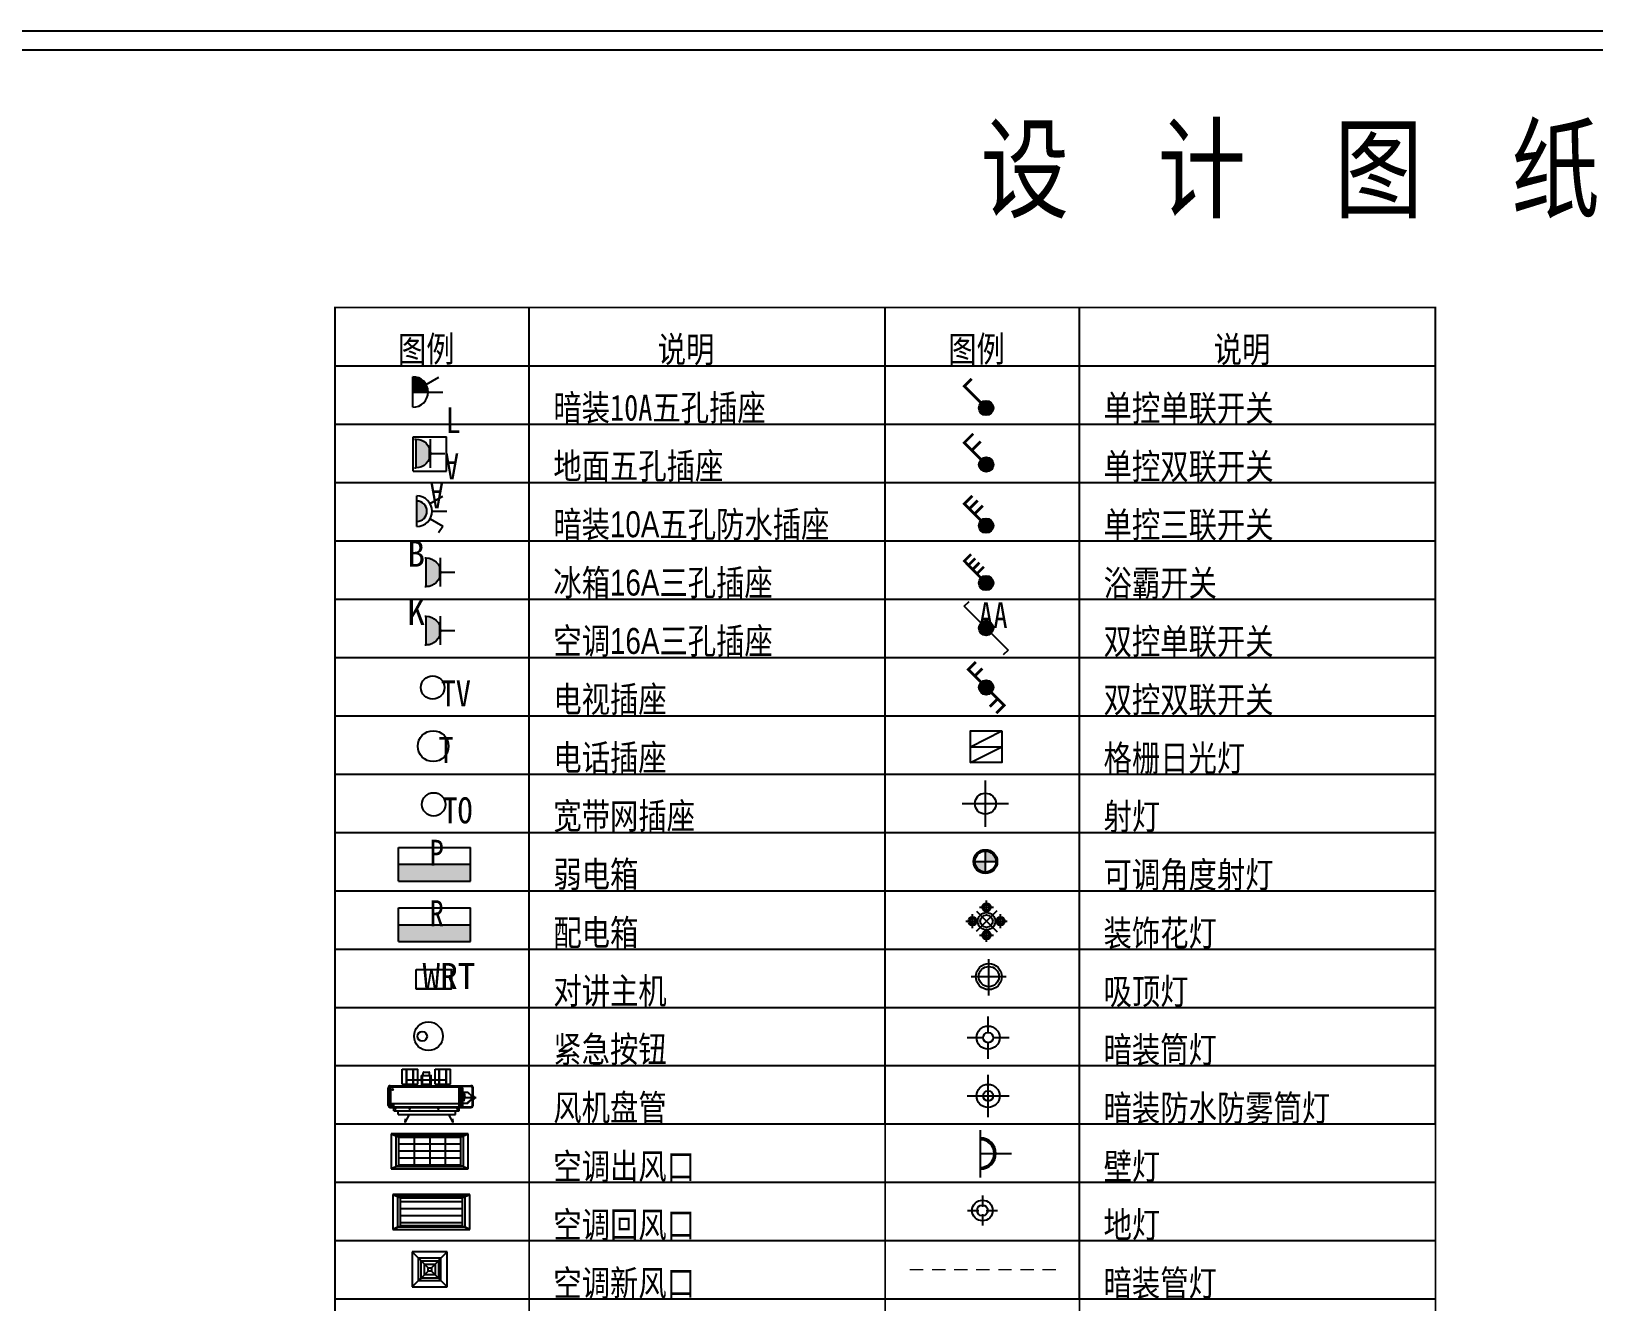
# Model space of a CAD drawing. Header units: millimetres. Extents: x -58733 to 427521, y -235734 to 553534.
# Drawn here: x 55639 to 67193, y -208134 to -198736 of the extents above; entities that cross this region are included whole.
import ezdxf

# ---------------------------------------------------------------- set-up
doc = ezdxf.new("R2010")
doc.units = ezdxf.units.MM
for name, color, linetype in [('4平-文字', 7, 'Continuous'), ('图框', 251, 'Continuous'), ('目录文字', 8, 'Continuous')]:
    doc.layers.add(name, color=color, linetype=linetype)
doc.styles.add('-仿宋_GB2312', font='simsun.ttc', dxfattribs={"width": 0.8})
doc.styles.get("Standard").update_dxf_attribs({"font": 'simsun.ttc'})

# ---------------------------------------------------------------- blocks, each defined once
blk = doc.blocks.new('M_N0FVU')
for p, q in [((-0.5, 0.5), (-0.44, 0.44)), ((0.5, 0.5), (-0.5, 0.5)), ((-0.5, 0.5), (-0.5, -0.5)), ((-0.44, 0.44), (-0.5, 0.5)), ((-0.44, 0.44), (-0.4, 0.4)), ((0.44, 0.44), (-0.44, 0.44)), ((-0.44, 0.44), (-0.44, -0.44)), ((-0.4, 0.4), (-0.44, 0.44)), ((0.4, 0.4), (0.44, 0.44)), ((0.44, 0.44), (0.4, 0.4)), ((0.5, 0.5), (0.44, 0.44)), ((0.44, 0.44), (0.5, 0.5)), ((0.44, -0.44), (0.44, 0.44)), ((0.5, -0.5), (0.5, 0.5)), ((-0.4, 0.4), (0.4, 0.4)), ((-0.4, -0.4), (-0.4, 0.4)), ((-0.4, 0.4), (0.4, 0.4)), ((-0.4, -0.4), (-0.4, 0.4)), ((-0.2, 0.4), (-0.2, -0.4)), ((0, 0.4), (0, -0.4)), ((0.2, 0.4), (0.2, -0.4)), ((0.4, 0.4), (0.4, -0.4)), ((0.4, 0.4), (0.4, -0.4)), ((0.4, 0.2), (-0.4, 0.2)), ((0.4, 0), (-0.4, 0)), ((0.4, -0.2), (-0.4, -0.2)), ((-0.44, -0.44), (-0.4, -0.4)), ((-0.44, -0.44), (-0.4, -0.4)), ((-0.4, -0.4), (0.4, -0.4)), ((0.4, -0.4), (-0.4, -0.4)), ((0.4, -0.4), (0.44, -0.44)), ((0.4, -0.4), (0.44, -0.44)), ((-0.5, -0.5), (-0.44, -0.44)), ((-0.44, -0.44), (-0.5, -0.5)), ((-0.5, -0.5), (0.5, -0.5)), ((0.44, -0.44), (-0.44, -0.44)), ((0.5, -0.5), (0.44, -0.44)), ((0.44, -0.44), (0.5, -0.5))]:
    blk.add_line(p, q)
at = {"width": 0.8, "flags": 9}
for tag in ['YSIZE', 'XSIZE']:
    blk.add_attdef(tag, (0, 0), '', height=0.5, dxfattribs=at)
blk = doc.blocks.new('M_N1UYC')
for p, q in [((-0.5, 0.5), (-0.44, 0.44)), ((-0.44, 0.44), (-0.5, 0.5)), ((-0.5, 0.5), (-0.5, -0.5)), ((0.5, 0.5), (-0.5, 0.5)), ((-0.44, 0.44), (-0.4, 0.4)), ((-0.4, 0.4), (-0.44, 0.44)), ((-0.44, 0.44), (-0.44, -0.44)), ((0.44, 0.44), (-0.44, 0.44)), ((0.4, 0.4), (0.44, 0.44)), ((0.44, 0.44), (0.4, 0.4)), ((0.5, 0.5), (0.44, 0.44)), ((0.44, 0.44), (0.5, 0.5)), ((0.44, -0.44), (0.44, 0.44)), ((0.5, -0.5), (0.5, 0.5)), ((-0.4, -0.4), (-0.4, 0.4)), ((-0.4, -0.4), (-0.4, 0.4)), ((-0.4, 0.4), (0.4, 0.4)), ((-0.4, 0.4), (0.4, 0.4)), ((-0.394, 0.298), (0.391, 0.298)), ((0.4, 0.4), (0.4, -0.4)), ((0.4, 0.4), (0.4, -0.4)), ((-0.394, 0.101), (0.391, 0.101)), ((-0.394, -0.1), (0.391, -0.1)), ((-0.44, -0.44), (-0.4, -0.4)), ((-0.44, -0.44), (-0.4, -0.4)), ((-0.4, -0.4), (0.4, -0.4)), ((0.4, -0.4), (-0.4, -0.4)), ((-0.394, -0.3), (0.391, -0.3)), ((0.4, -0.4), (0.44, -0.44)), ((0.4, -0.4), (0.44, -0.44)), ((-0.5, -0.5), (-0.44, -0.44)), ((-0.44, -0.44), (-0.5, -0.5)), ((-0.5, -0.5), (0.5, -0.5)), ((0.44, -0.44), (-0.44, -0.44)), ((0.5, -0.5), (0.44, -0.44)), ((0.44, -0.44), (0.5, -0.5))]:
    blk.add_line(p, q)
at = {"width": 0.8, "flags": 9}
for tag in ['YSIZE', 'XSIZE']:
    blk.add_attdef(tag, (0, 0), '', height=0.5, dxfattribs=at)
blk = doc.blocks.new('M_N2HXJ')
for p, q in [((-0.32, 0.32), (-0.5, 0.5)), ((-0.5, 0.5), (-0.5, -0.5)), ((0.5, 0.5), (-0.5, 0.5)), ((0.32, 0.32), (0.5, 0.5)), ((0.5, 0.5), (0.32, 0.32)), ((0.5, -0.5), (0.5, 0.5)), ((-0.32, -0.32), (-0.32, 0.32)), ((-0.32, 0.32), (-0.3, 0.3)), ((0.32, 0.32), (-0.32, 0.32)), ((-0.32, 0.32), (-0.32, 0.32)), ((-0.3, 0.3), (-0.25, 0.25)), ((-0.25, 0.25), (0.25, 0.25)), ((-0.25, -0.25), (-0.25, 0.25)), ((-0.25, 0.25), (-0.25, 0.25)), ((-0.25, 0.25), (-0.15, 0.15)), ((-0.15, 0.15), (0.15, 0.15)), ((-0.15, -0.15), (-0.15, 0.15)), ((-0.15, 0.15), (-0.15, 0.15)), ((-0.15, 0.15), (-0.05, 0.05)), ((-0.05, 0.05), (0.05, 0.05)), ((-0.05, -0.05), (-0.05, 0.05)), ((0.05, 0.05), (0.15, 0.15)), ((0.15, 0.15), (0.05, 0.05)), ((0.05, 0.05), (0.05, -0.05)), ((0.15, 0.15), (0.25, 0.25)), ((0.25, 0.25), (0.15, 0.15)), ((0.15, 0.15), (0.15, -0.15)), ((0.25, 0.25), (0.3, 0.3)), ((0.3, 0.3), (0.25, 0.25)), ((0.25, 0.25), (0.25, -0.25)), ((0.3, 0.3), (0.32, 0.32)), ((0.32, 0.32), (0.3, 0.3)), ((0.32, -0.32), (0.32, 0.32)), ((-0.32, -0.32), (-0.5, -0.5)), ((-0.5, -0.5), (-0.32, -0.32)), ((-0.3, -0.3), (-0.32, -0.32)), ((-0.32, -0.32), (0.32, -0.32)), ((-0.3, -0.3), (-0.25, -0.25)), ((-0.25, -0.25), (-0.3, -0.3)), ((-0.3, -0.3), (-0.3, -0.3)), ((-0.15, -0.15), (-0.25, -0.25)), ((-0.25, -0.25), (-0.15, -0.15)), ((0.25, -0.25), (-0.25, -0.25)), ((-0.05, -0.05), (-0.15, -0.15)), ((-0.15, -0.15), (-0.05, -0.05)), ((0.15, -0.15), (-0.15, -0.15)), ((0.05, -0.05), (-0.05, -0.05)), ((0.05, -0.05), (0.15, -0.15)), ((0.15, -0.15), (0.05, -0.05)), ((0.15, -0.15), (0.25, -0.25)), ((0.25, -0.25), (0.15, -0.15)), ((0.25, -0.25), (0.3, -0.3)), ((0.3, -0.3), (0.25, -0.25)), ((0.32, -0.32), (0.3, -0.3)), ((0.3, -0.3), (0.32, -0.32)), ((0.32, -0.32), (0.5, -0.5)), ((0.5, -0.5), (0.32, -0.32)), ((-0.5, -0.5), (0.5, -0.5))]:
    blk.add_line(p, q)
at = {"width": 0.8, "flags": 9}
for tag in ['YSIZE', 'XSIZE']:
    blk.add_attdef(tag, (0, 0), '', height=0.5, dxfattribs=at)
blk = doc.blocks.new('sflskdfkskksss')
at = {"color": 0}
blk.add_line((-404365, 125041), (-404484, 125161), dxfattribs=at)
at = {"color": 0, "const_width": 19}
for points in [[(-404435, 125210), (-404484, 125161), (-404365, 125041)], [(-404405, 125180), (-404454, 125131)], [(-404375, 125150), (-404424, 125100)], [(-404344, 125120), (-404394, 125070)]]:
    blk.add_lwpolyline(points, dxfattribs=at)
blk.add_circle((-404328, 125004), 52.1)
for points in [[(-404380, 125004), (-404380, 125004), (-404373, 124978), (-404373, 125030)], [(-404373, 124978), (-404373, 125030), (-404354, 124959), (-404354, 125050)], [(-404354, 124959), (-404354, 125050), (-404328, 124952), (-404328, 125057)], [(-404302, 124959), (-404302, 125050), (-404328, 124952), (-404328, 125057)], [(-404283, 124978), (-404283, 125030), (-404302, 124959), (-404302, 125050)], [(-404276, 125004), (-404276, 125004), (-404283, 124978), (-404283, 125030)]]:
    blk.add_solid(points)
at = {"width": 0.8, "flags": 9}
blk.add_attdef('A', (-404276, 125004), '', height=0.005, rotation=90, dxfattribs=at)
blk = doc.blocks.new('M_X6')
at = {"color": 0, "const_width": 0.08}
for points in [[(0.88, 0.579), (0.625, 0.833), (0.147, 0.356)], [(0.659, 0.366), (0.404, 0.621)]]:
    blk.add_lwpolyline(points, dxfattribs=at)
blk.add_circle((0, 0.208), 0.208)
for points in [[(-0.18, 0.313), (0.18, 0.313), (-0.208, 0.208), (0.208, 0.208)], [(-0.18, 0.104), (0.18, 0.104), (-0.208, 0.208), (0.208, 0.208)], [(-0.104, 0.389), (0.104, 0.389), (-0.18, 0.313), (0.18, 0.313)], [(-0.104, 0.028), (0.104, 0.028), (-0.18, 0.104), (0.18, 0.104)], [(0, 0.417), (0, 0.417), (-0.104, 0.389), (0.104, 0.389)], [(0, 0), (0, 0), (-0.104, 0.028), (0.104, 0.028)]]:
    blk.add_solid(points)
at = {"width": 0.8, "flags": 9}
blk.add_attdef('A', (0, 0), '', height=0.00002, dxfattribs=at)
blk = doc.blocks.new('M_X2')
at = {"color": 0, "const_width": 0.08}
blk.add_lwpolyline([(0.835, 0.623), (0.625, 0.833), (0.142, 0.351)], dxfattribs=at)
blk.add_circle((0, 0.208), 0.208)
for points in [[(-0.18, 0.313), (0.18, 0.313), (-0.208, 0.208), (0.208, 0.208)], [(-0.18, 0.104), (0.18, 0.104), (-0.208, 0.208), (0.208, 0.208)], [(-0.104, 0.389), (0.104, 0.389), (-0.18, 0.313), (0.18, 0.313)], [(-0.104, 0.028), (0.104, 0.028), (-0.18, 0.104), (0.18, 0.104)], [(0, 0.417), (0, 0.417), (-0.104, 0.389), (0.104, 0.389)], [(0, 0), (0, 0), (-0.104, 0.028), (0.104, 0.028)]]:
    blk.add_solid(points)
at = {"width": 0.8, "flags": 9}
blk.add_attdef('A', (0, 0), '', height=0.00002, dxfattribs=at)
blk = doc.blocks.new('M_X10')
at = {"color": 0, "const_width": 0.08}
for points in [[(0.852, 0.605), (0.625, 0.833), (0.147, 0.356)], [(0.571, 0.305), (0.324, 0.552)], [(0.72, 0.448), (0.481, 0.687)]]:
    blk.add_lwpolyline(points, dxfattribs=at)
blk.add_circle((0, 0.208), 0.208)
for points in [[(-0.18, 0.313), (0.18, 0.313), (-0.208, 0.208), (0.208, 0.208)], [(-0.18, 0.104), (0.18, 0.104), (-0.208, 0.208), (0.208, 0.208)], [(-0.104, 0.389), (0.104, 0.389), (-0.18, 0.313), (0.18, 0.313)], [(-0.104, 0.028), (0.104, 0.028), (-0.18, 0.104), (0.18, 0.104)], [(0, 0.417), (0, 0.417), (-0.104, 0.389), (0.104, 0.389)], [(0, 0), (0, 0), (-0.104, 0.028), (0.104, 0.028)]]:
    blk.add_solid(points)
at = {"width": 0.8, "flags": 9}
blk.add_attdef('A', (0, 0), '', height=0.00002, dxfattribs=at)
blk = doc.blocks.new('sdkfjsdfjsjdfjsdfsdf')
at = {"color": 0}
blk.add_line((374584, -406978), (374619, -406942), dxfattribs=at)
blk.add_line((374840, -407234), (374804, -407269))
at = {"color": 0, "const_width": 20}
for points in [[(374638, -406924), (374584, -406978), (374675, -407069)], [(374631, -407025), (374684, -406971)], [(374747, -407141), (374840, -407234), (374785, -407289)], [(374794, -407187), (374738, -407243)]]:
    blk.add_lwpolyline(points, dxfattribs=at)
blk.add_circle((374712, -407106), 52.1)
blk.add_circle((374712, -407106), 52.1)
for points in [[(374660, -407106), (374660, -407106), (374667, -407080), (374667, -407132)], [(374660, -407106), (374660, -407106), (374667, -407132), (374667, -407080)], [(374667, -407080), (374667, -407132), (374686, -407061), (374686, -407151)], [(374667, -407132), (374667, -407080), (374686, -407151), (374686, -407061)], [(374686, -407061), (374686, -407151), (374712, -407054), (374712, -407158)], [(374686, -407151), (374686, -407061), (374712, -407158), (374712, -407054)], [(374738, -407061), (374738, -407151), (374712, -407054), (374712, -407158)], [(374738, -407151), (374738, -407061), (374712, -407158), (374712, -407054)], [(374757, -407080), (374757, -407132), (374738, -407061), (374738, -407151)], [(374757, -407132), (374757, -407080), (374738, -407151), (374738, -407061)], [(374764, -407106), (374764, -407106), (374757, -407080), (374757, -407132)], [(374764, -407106), (374764, -407106), (374757, -407132), (374757, -407080)]]:
    blk.add_solid(points)
at = {"width": 0.8, "flags": 9}
for p, rotation in [((374660, -407106), 270), ((374764, -407106), 90)]:
    blk.add_attdef('A', p, '', height=0.005, rotation=rotation, dxfattribs=at)
blk = doc.blocks.new('框架')
at = {"layer": '图框', "color": 0}
blk.add_line((90414, -134726), (66046, -134726), dxfattribs=at)
at = {"layer": '图框', "color": 8}
blk.add_line((90274, -134866), (66185, -134866), dxfattribs=at)
blk.add_line((90274, -134866), (66185, -134866), dxfattribs=at)

msp = doc.modelspace()

# ---------------------------------------------------------------- hatches: boundary and pattern name
at = {"layer": '目录文字'}
for points in [[(58461.4, -201291.3), (58461.4, -201404.1), (58574.2, -201404.1, 0.4142136)], [(58490.2, -202210.9), (58490.2, -202361.3, 1)], [(58886, -205021.6), (58886, -204897.4), (58353.9, -204897.4), (58353.9, -205021.6)], [(58886, -205469.1), (58886, -205344.9), (58353.9, -205344.9), (58353.9, -205469.1)]]:
    msp.add_hatch(color=256, dxfattribs=at).paths.add_polyline_path(points)
h = msp.add_hatch(color=256, dxfattribs=at)
h.paths.add_polyline_path([(62694.4, -204800.1), (62694.4, -204877.8), (62772.1, -204877.8, 0.4142136)])
h.paths.add_polyline_path([(62694.4, -204877.8), (62616.7, -204877.8, 0.4142136), (62694.4, -204955.4)])

# ---------------------------------------------------------------- linework, layer by layer
for p, q in [((59321.2, -206818.6), (59321.2, -200778.2)), ((61953.7, -206818.6), (61953.7, -200778.2)), ((63389.9, -208112.9), (63389.9, -200778.2)), ((66022.5, -206818.6), (66022.5, -200778.2)), ((57885, -201209.7), (66022.5, -201209.7)), ((58461.4, -201516.9), (58461.4, -201291.3)), ((58559.1, -201347.7), (58653.4, -201293.3)), ((58461.4, -201404.1), (58683.1, -201404.1)), ((57885, -201641.1), (66022.5, -201641.1)), ((58462.1, -201735.7), (58710, -201735.7)), ((58462.1, -201988.9), (58462.1, -201735.7)), ((58473.7, -201752.5), (58484.3, -201752.5)), ((58484.3, -201964.8), (58484.3, -201752.5)), ((58590.5, -201964.8), (58590.5, -201752.5)), ((58710, -201988.9), (58710, -201735.7)), ((58590.5, -201858.6), (58696.6, -201858.6)), ((57885, -202072.6), (66022.5, -202072.6)), ((58462.1, -201988.9), (58710, -201988.9)), ((58473.7, -201964.8), (58484.3, -201964.8)), ((58490.2, -202398.9), (58490.2, -202173.3)), ((58587.9, -202229.7), (58682.1, -202175.3)), ((58601, -202286.1), (58711.8, -202286.1)), ((58587.9, -202342.5), (58682.1, -202396.9)), ((58651.2, -202444.1), (58682.1, -202396.9)), ((57885, -202504), (66022.5, -202504)), ((58548.4, -202631.5), (58559, -202631.5)), ((58559, -202843.8), (58559, -202631.5)), ((58665.2, -202843.8), (58665.2, -202631.5)), ((58665.2, -202737.6), (58771.3, -202737.6)), ((58548.4, -202843.8), (58559, -202843.8)), ((57885, -202935.5), (66022.5, -202935.5)), ((62538.1, -202989.1), (62574.7, -202952.5)), ((62661.8, -203112.7), (62538.1, -202989.1)), ((58548.4, -203062.9), (58559, -203062.9)), ((58559, -203275.2), (58559, -203062.9)), ((58665.2, -203275.2), (58665.2, -203062.9)), ((58665.2, -203169.1), (58771.3, -203169.1)), ((62738.1, -203189), (62861.7, -203312.6)), ((58548.4, -203275.2), (58559, -203275.2)), ((62861.7, -203312.6), (62825.1, -203349.3)), ((57885, -203366.9), (66022.5, -203366.9)), ((57885, -203798.4), (66022.5, -203798.4)), ((62584, -204027.7), (62817, -203911.2)), ((62584, -204027.7), (62817, -204027.7)), ((62584, -204144.2), (62817, -204027.7)), ((57885, -204229.8), (66022.5, -204229.8)), ((62694.4, -204620.8), (62694.4, -204277)), ((62522.5, -204448.9), (62866.3, -204448.9)), ((57885, -204661.3), (66022.5, -204661.3)), ((58353.9, -204773.2), (58886, -204773.2)), ((58353.9, -205021.6), (58353.9, -204773.2)), ((58886, -205021.6), (58886, -204773.2)), ((62694.4, -204955.4), (62694.4, -204800.1)), ((58353.9, -204897.4), (58886, -204897.4)), ((62616.7, -204877.8), (62772.1, -204877.8)), ((58353.9, -205021.6), (58886, -205021.6)), ((57885, -205092.8), (66022.5, -205092.8)), ((62702.8, -205254.2), (62702.8, -205166.3)), ((58353.9, -205220.7), (58886, -205220.7)), ((58353.9, -205469.1), (58353.9, -205220.7)), ((58886, -205469.1), (58886, -205220.7)), ((62599.8, -205369.6), (62599.8, -205266.6)), ((62628.1, -205393.3), (62781.8, -205239.6)), ((62628.1, -205243.9), (62781.4, -205397.2)), ((62650.8, -205215.6), (62753.8, -205215.6)), ((62805.8, -205369.6), (62805.8, -205266.6)), ((58353.9, -205344.9), (58886, -205344.9)), ((62549.9, -205318.6), (62638.4, -205318.6)), ((62650.8, -205421.6), (62753.8, -205421.6)), ((62702.8, -205470.9), (62702.8, -205383)), ((62767.2, -205318.6), (62855.7, -205318.6)), ((57885, -205524.2), (66022.5, -205524.2)), ((58353.9, -205469.1), (58886, -205469.1)), ((62719.7, -205867.6), (62719.7, -205599.7)), ((58485.6, -205674.9), (58746.3, -205674.9)), ((58485.6, -205818), (58485.6, -205674.9)), ((58746.3, -205818), (58746.3, -205674.9)), ((62590.2, -205728.3), (62849.3, -205728.3)), ((58485.6, -205818), (58746.3, -205818)), ((57885, -205955.7), (66022.5, -205955.7)), ((62714.7, -206142.3), (62714.7, -206023.7)), ((62558.5, -206179.9), (62677.1, -206179.9)), ((62714.7, -206336.1), (62714.7, -206217.5)), ((62752.3, -206179.9), (62870.9, -206179.9)), ((57885, -206387.1), (66022.5, -206387.1)), ((58382.7, -206413.7), (58496.7, -206413.7)), ((58382.7, -206523.6), (58382.7, -206413.7)), ((58413.8, -206523.6), (58413.8, -206413.7)), ((58415.4, -206523.6), (58415.4, -206413.7)), ((58464, -206523.6), (58464, -206413.7)), ((58465.6, -206523.6), (58465.6, -206413.7)), ((58496.7, -206523.6), (58496.7, -206413.7)), ((58525.6, -206502.5), (58525.6, -206462.1)), ((58527.1, -206460.6), (58527.3, -206460.6)), ((58528.8, -206502.5), (58528.8, -206462.1)), ((58530.5, -206459.8), (58591.8, -206459.8)), ((58532.9, -206523.6), (58532.9, -206459.8)), ((58538, -206459.8), (58538, -206438.3)), ((58541.6, -206434.7), (58580.7, -206434.7)), ((58584.3, -206459.8), (58584.3, -206438.3)), ((58589.4, -206523.6), (58589.4, -206459.8)), ((58593.6, -206502.5), (58593.6, -206462.1)), ((58595, -206460.6), (58595.3, -206460.6)), ((58596.7, -206502.5), (58596.7, -206462.1)), ((58625.6, -206523.6), (58625.6, -206413.7)), ((58625.6, -206413.7), (58739.7, -206413.7)), ((58656.7, -206523.6), (58656.7, -206413.7)), ((58658.4, -206523.6), (58658.4, -206413.7)), ((58706.9, -206523.6), (58706.9, -206413.7)), ((58708.6, -206523.6), (58708.6, -206413.7)), ((58739.7, -206523.6), (58739.7, -206413.7)), ((62714.7, -206767.5), (62714.7, -206455.1)), ((58279, -206681.2), (58279, -206550.8)), ((58283.4, -206681.2), (58283.4, -206550.8)), ((58294.2, -206535.6), (58890.6, -206535.6)), ((58294.2, -206540), (58890.6, -206540)), ((58298.4, -206692.1), (58298.4, -206544.6)), ((58298.4, -206544.6), (58820.4, -206544.6)), ((58310.4, -206563.9), (58313.6, -206563.9)), ((58312, -206565.7), (58312, -206562.2)), ((58382.7, -206523.6), (58496.7, -206523.6)), ((58421.5, -206491.7), (58700.9, -206491.7)), ((58517.7, -206489.7), (58525.6, -206489.7)), ((58517.7, -206493.6), (58525.6, -206493.6)), ((58526.5, -206535.6), (58526.5, -206491.7)), ((58527.1, -206504), (58527.3, -206504)), ((58527.3, -206535.6), (58527.3, -206491.7)), ((58530.5, -206517.9), (58530.5, -206465.5)), ((58530.5, -206523.6), (58591.8, -206523.6)), ((58591.8, -206517.9), (58591.8, -206465.5)), ((58595, -206535.6), (58595, -206491.7)), ((58595, -206504), (58595.3, -206504)), ((58595.8, -206535.6), (58595.8, -206491.7)), ((58596.7, -206489.7), (58604.6, -206489.7)), ((58596.7, -206493.6), (58604.6, -206493.6)), ((58604.6, -206493.6), (58604.6, -206489.7)), ((58625.6, -206523.6), (58739.7, -206523.6)), ((58803.2, -206720.2), (58803.2, -206544.6)), ((58808.7, -206563.9), (58811.9, -206563.9)), ((58810.3, -206565.7), (58810.3, -206562.2)), ((58820.4, -206583.8), (58820.4, -206544.6)), ((58820.4, -206551.6), (58830.8, -206551.6)), ((58830.8, -206583.8), (58830.8, -206551.6)), ((58901.5, -206681.2), (58901.5, -206550.8)), ((58905.9, -206681.2), (58905.9, -206550.8)), ((58294.2, -206692.1), (58890.6, -206692.1)), ((58298.4, -206667.3), (58803.2, -206667.3)), ((58310.4, -206680.3), (58313.6, -206680.3)), ((58312, -206682.1), (58312, -206678.6)), ((58319.1, -206720.2), (58319.1, -206667.3)), ((58803.2, -206584.9), (58811.8, -206587.8)), ((58803.2, -206595.1), (58846.1, -206595.1)), ((58803.2, -206599.9), (58820.6, -206599.9)), ((58803.2, -206605.8), (58818.8, -206605.8)), ((58803.2, -206620.7), (58824.8, -206620.7)), ((58803.2, -206623.5), (58928.7, -206623.5)), ((58803.2, -206626.6), (58825.1, -206626.6)), ((58803.2, -206639.5), (58820.8, -206639.5)), ((58803.2, -206645.4), (58822.9, -206645.4)), ((58803.2, -206653.7), (58830.8, -206653.7)), ((58803.2, -206667.3), (58811.8, -206670.2)), ((58808.3, -206605.8), (58808.3, -206599.9)), ((58808.3, -206602.8), (58819.6, -206602.8)), ((58808.3, -206626.6), (58808.3, -206620.7)), ((58808.3, -206645.4), (58808.3, -206639.5)), ((58808.3, -206642.5), (58821.4, -206642.5)), ((58808.7, -206680.3), (58811.9, -206680.3)), ((58810.3, -206682.1), (58810.3, -206678.6)), ((58811.8, -206587.8), (58820.4, -206583.8)), ((58811.8, -206670.2), (58820.4, -206666.2)), ((58820.4, -206583.8), (58830.8, -206583.8)), ((58820.4, -206695.4), (58820.4, -206663.2)), ((58820.4, -206663.2), (58830.8, -206663.2)), ((58820.4, -206695.4), (58830.8, -206695.4)), ((58824.8, -206620.7), (58831.8, -206613.5)), ((58824.8, -206620.7), (58825.1, -206626.6)), ((58825.1, -206626.6), (58831.8, -206633.5)), ((58829.6, -206609), (58838, -206609)), ((58830.8, -206582.2), (58865.1, -206584.3)), ((58830.8, -206582.2), (58866.6, -206582.2)), ((58830.8, -206695.4), (58830.8, -206653.7)), ((58830.8, -206664.8), (58865.1, -206662.6)), ((58830.8, -206664.8), (58866.6, -206664.8)), ((58833.7, -206616.4), (58842.3, -206616.4)), ((58833.7, -206630.6), (58842.3, -206630.6)), ((58834.6, -206648.5), (58841.5, -206648.5)), ((58835.4, -206646.2), (58835.4, -206630.6)), ((58838, -206616.4), (58838, -206609)), ((58838, -206645), (58838, -206630.6)), ((58840.6, -206646.2), (58840.6, -206630.6)), ((58844.5, -206629.3), (58845.4, -206628.6)), ((58844.5, -206629.3), (58845.4, -206630)), ((58844.5, -206629.3), (58847.1, -206629.3)), ((58845.5, -206626.6), (58845.5, -206616.4)), ((58845.5, -206616.4), (58846.6, -206616.4)), ((58845.5, -206626.6), (58846.6, -206626.6)), ((58846.1, -206614.5), (58846.1, -206595.1)), ((58846.1, -206616.4), (58846.1, -206615)), ((58846.1, -206629.3), (58846.1, -206626.6)), ((58846.3, -206628.6), (58847.1, -206629.3)), ((58846.3, -206630), (58847.1, -206629.3)), ((58846.6, -206626.6), (58846.6, -206616.4)), ((58865.1, -206584.3), (58893.5, -206609.7)), ((58865.1, -206662.6), (58893.5, -206637.3)), ((58866.6, -206582.2), (58893.5, -206609.7)), ((58866.6, -206664.8), (58893.5, -206637.3)), ((58893.5, -206637.3), (58893.5, -206609.7)), ((58893.5, -206609.7), (58901.5, -206609.7)), ((58893.5, -206610.2), (58901.5, -206610.2)), ((58893.5, -206636.8), (58901.5, -206636.8)), ((58893.5, -206637.3), (58901.5, -206637.3)), ((58905.9, -206616), (58916.4, -206616)), ((58905.9, -206631.9), (58916.4, -206631.9)), ((58916.4, -206631.9), (58916.4, -206616)), ((62558.5, -206611.3), (62870.9, -206611.3)), ((58294.2, -206696.5), (58890.6, -206696.5)), ((58319.1, -206720.2), (58803.2, -206720.2)), ((58351.9, -206749.3), (58351.9, -206720.2)), ((58351.9, -206749.3), (58776.8, -206749.3)), ((58405, -206806.9), (58437.1, -206749.3)), ((58405, -206806.9), (58406.5, -206779.6)), ((58724.3, -206749.3), (58756.5, -206806.9)), ((58755, -206779.6), (58756.5, -206806.9)), ((58776.8, -206749.3), (58776.8, -206720.2)), ((57885, -206818.6), (66022.5, -206818.6)), ((62657.4, -207214.9), (62657.4, -206863.5)), ((62657.4, -207037.1), (62887.8, -207037.1)), ((57885, -207250), (66022.5, -207250)), ((62672.7, -207346.9), (62672.7, -207431.4)), ((62561.3, -207458.3), (62645.9, -207458.3)), ((62672.7, -207485.1), (62672.7, -207569.6)), ((62699.5, -207458.3), (62784.1, -207458.3)), ((57885, -207681.5), (66022.5, -207681.5)), ((57885, -208112.9), (66022.5, -208112.9))]:
    msp.add_line(p, q, dxfattribs=at)
at = {"layer": '目录文字', "const_width": 12.9}
msp.add_lwpolyline([(57885, -200778.2), (66022.5, -200778.2), (66022.5, -213721.8), (57885, -213721.8)], close=True, dxfattribs=at)
at = {"layer": '目录文字'}
for points, const_width in [([(59321.2, -200778.2), (59321.2, -211133.1)], 12.9), ([(61953.7, -200778.2), (61953.7, -213721.8)], 12.9), ([(63389.9, -200778.2), (63389.9, -206818.6)], 12.9), ([(63389.9, -200778.2), (63389.9, -213721.8)], 12.9), ([(59321.2, -203798.4), (59321.2, -213721.8)], 12.9), ([(62135.5, -207896.5), (62236.2, -207896.5)], 8.63), ([(62298.9, -207896.5), (62399.6, -207896.5)], 8.63), ([(62462.3, -207896.5), (62563, -207896.5)], 8.63), ([(62625.6, -207896.5), (62726.3, -207896.5)], 8.63), ([(62789, -207896.5), (62889.7, -207896.5)], 8.63), ([(62952.4, -207896.5), (63053.1, -207896.5)], 8.63), ([(63115.8, -207896.5), (63216.5, -207896.5)], 8.63)]:
    msp.add_lwpolyline(points, dxfattribs=dict(at, const_width=const_width))
for points in [[(62817, -203911.2), (62817, -204144.2), (62584, -204144.2), (62584, -203911.2)], [(58485.6, -205674.9), (58746.3, -205674.9), (58746.3, -205818), (58485.6, -205818)]]:
    msp.add_lwpolyline(points, close=True, dxfattribs=at)
for centre, radius in [((58607.3, -203589.7), 86.5), ((58611, -204024), 114.2), ((58614.7, -204454.5), 86.5), ((62694.4, -204448.9), 77.7), ((62694.4, -204877.8), 88), ((62694.4, -204877.8), 77.7), ((62702.8, -205215.6), 31.4), ((62599.8, -205318.6), 31.4), ((62599.8, -205318.6), 20.6), ((62702.8, -205318.6), 64.4), ((62702.8, -205318.6), 46.4), ((62702.8, -205215.6), 20.6), ((62805.8, -205318.6), 31.4), ((62805.8, -205318.6), 20.6), ((62702.8, -205421.6), 31.4), ((62702.8, -205421.6), 20.6), ((58576.1, -206169.4), 106.3), ((62714.7, -206179.9), 85.5), ((58530.6, -206170.2), 35.1), ((62714.7, -206179.9), 37.6), ((62714.7, -206611.3), 85.5), ((62714.7, -206611.3), 37.6), ((62672.7, -207458.3), 76.5), ((62672.7, -207458.3), 40.2)]:
    msp.add_circle(centre, radius, dxfattribs=at)
for centre, radius in [((58461.4, -201404.1), 112.8), ((58490.2, -202286.1), 112.8), ((58490.2, -202286.1), 75.2), ((62657.4, -207037.1), 115.3), ((62657.4, -207037.1), 102.4)]:
    msp.add_arc(centre, radius, 270, 90, dxfattribs=at)
at = {"layer": '目录文字', "extrusion": (0, 0, -1)}
for centre, major_axis, ratio, start_param, end_param in [((58484.3, -201858.6), (-75.1, 75.1), 1, 0.7853982, 3.9269908), ((58559, -202737.6), (-75.1, 75.1), 1, 0.7853982, 3.9269908), ((58559, -203169.1), (-75.1, 75.1), 1, 0.7853982, 3.9269908), ((58810.3, -206563.9), (0, 5.19), 0.526756, 3.1415927, 9.424778), ((58846.1, -206614.8), (0.529, 0), 0.6254023, 3.3424824, 6.0822955)]:
    msp.add_ellipse(centre, major_axis=major_axis, ratio=ratio, start_param=start_param, end_param=end_param, dxfattribs=at)
at = {"layer": '目录文字'}
for centre, major_axis, ratio, start_param, end_param in [((62699.9, -203150.9), (-0.2, 53.9), 1, 4.7079441, 10.9911294), ((62699.9, -203150.9), (-0.2, 53.9), 1, 4.7079441, 10.9911294), ((62719.9, -205728.6), (-0.3, 96.2), 1, 4.709425, 10.9926103), ((62719.9, -205728.6), (-0.1, 74.9), 1, 4.7112893, 10.9944746), ((58527.1, -206462.1), (-1.03, 1.03), 1, -0.7853982, 0.7853982), ((58527.3, -206462.1), (-0.483, 0.483), 1, -0.7853982, 5.4977871), ((58527.3, -206462.1), (1.03, 1.03), 1, 5.4977871, 7.0685835), ((58527, -206462.6), (-3.22, 3.22), 1, 3.246632, 4.6103842), ((58541.6, -206438.3), (2.57, 2.57), 1, 0.7853982, 2.3561945), ((58580.7, -206438.3), (2.57, 2.57), 1, 5.4977871, 7.0685835), ((58595.4, -206462.6), (3.22, 3.22), 1, 1.6728011, 3.0365533), ((58595, -206462.1), (-1.03, 1.03), 1, -0.7853982, 0.7853982), ((58595, -206462.1), (-0.483, 0.483), 1, -0.7853982, 5.4977871), ((58595.3, -206462.1), (-1.03, 1.03), 1, 3.9269908, 5.4977871), ((58294.2, -206550.8), (-10.8, 10.8), 1, -0.7853982, 0.7853982), ((58294.2, -206550.8), (7.7, 7.7), 1, 0.7853982, 2.3561945), ((58312, -206563.9), (0, 5.19), 0.526756, 3.1415927, 9.424778), ((58527.1, -206502.5), (1.03, 1.03), 1, 2.3561945, 3.9269908), ((58527.3, -206502.5), (-1.03, 1.03), 1, 2.3561945, 3.9269908), ((58527, -206520.7), (3.22, 3.22), 1, 4.8143937, 6.178146), ((58595.4, -206520.7), (-3.22, 3.22), 1, 0.1050393, 1.4687916), ((58595, -206502.5), (-1.03, 1.03), 1, 0.7853982, 2.3561945), ((58595.3, -206502.5), (1.03, 1.03), 1, 3.9269908, 5.4977871), ((58825.6, -206556.7), (-0.483, 0.483), 1, -0.7853982, 5.4977871), ((58825.6, -206565.9), (-0.483, 0.483), 1, -0.7853982, 5.4977871), ((58825.6, -206576.2), (-0.483, 0.483), 1, -0.7853982, 5.4977871), ((58890.6, -206550.8), (-10.8, 10.8), 1, 3.9269908, 5.4977871), ((58890.6, -206550.8), (-7.7, 7.7), 1, 3.9269908, 5.4977871), ((58294.2, -206681.2), (10.8, 10.8), 1, 2.3561945, 3.9269908), ((58294.2, -206681.2), (-7.7, 7.7), 1, 0.7853982, 2.3561945), ((58810.3, -206581.7), (0.916, 0.916), 1, 0.7853982, 7.0685835), ((58805.7, -206623.5), (-15.5, 15.5), 1, 4.1652897, 4.8642202), ((58805.4, -206623.3), (-17.6, 17.6), 1, 4.2230432, 4.8931721), ((58805.7, -206623.5), (-19.7, 19.7), 1, 4.2936158, 4.9373087), ((58805.7, -206623.5), (15.5, 15.5), 1, 4.679308, 5.2594883), ((58805.4, -206623.3), (-17.6, 17.6), 1, 3.0509305, 3.6211442), ((58805.7, -206623.5), (-19.7, 19.7), 1, 3.0206794, 3.5603658), ((58825.6, -206670.8), (-0.483, 0.483), 1, -0.7853982, 5.4977871), ((58825.6, -206681), (-0.483, 0.483), 1, -0.7853982, 5.4977871), ((58825.6, -206690.3), (-0.483, 0.483), 1, -0.7853982, 5.4977871), ((58838, -206616.4), (3.06, 3.06), 1, 2.3561945, 5.4977871), ((58838, -206630.6), (3.06, 3.06), 1, 5.4977871, 8.6393798), ((58838, -206648.5), (-2.45, 2.45), 1, 3.9269908, 7.0685835), ((58838.2, -206623.5), (1.98, 1.98), 1, 0.7853982, 7.0685835), ((58846.1, -206614.7), (-0.529, 0), 0.6254023, 0.2008898, 2.9407029), ((58890.6, -206681.2), (7.7, 7.7), 1, 3.9269908, 5.4977871), ((58890.6, -206681.2), (10.8, 10.8), 1, 3.9269908, 5.4977871), ((58883.9, -206624), (16.5, 16.5), 1, 5.1505188, 5.8450555), ((58332.3, -206707.9), (-0.483, 0.483), 1, -0.7853982, 5.4977871), ((58437.1, -206707.9), (-0.483, 0.483), 1, -0.7853982, 5.4977871), ((58649, -206707.9), (-0.483, 0.483), 1, -0.7853982, 5.4977871), ((58790.1, -206707.9), (0.483, 0.483), 1, 0.7853982, 7.0685835)]:
    msp.add_ellipse(centre, major_axis=major_axis, ratio=ratio, start_param=start_param, end_param=end_param, dxfattribs=at)
at = {"layer": '目录文字', "extrusion": (0, 0, -1)}
msp.add_ellipse((58312, -206680.3), major_axis=(0, 5.19), ratio=0.526756, dxfattribs=at)
at = {"layer": '目录文字'}
msp.add_ellipse((58810.3, -206680.3), major_axis=(0, 5.19), ratio=0.526756, dxfattribs=at)
for points in [[(58537.4, -201950.5), (58537.4, -201766.7), (58484.3, -201964.8), (58484.3, -201752.5)], [(58576.3, -201911.7), (58576.3, -201805.5), (58537.4, -201950.5), (58537.4, -201766.7)], [(58590.5, -201858.6), (58590.5, -201858.6), (58576.3, -201911.7), (58576.3, -201805.5)], [(58612.1, -202829.5), (58612.1, -202645.7), (58559, -202843.8), (58559, -202631.5)], [(58651, -202790.7), (58651, -202684.5), (58612.1, -202829.5), (58612.1, -202645.7)], [(58665.2, -202737.6), (58665.2, -202737.6), (58651, -202790.7), (58651, -202684.5)], [(58612.1, -203261), (58612.1, -203077.1), (58559, -203275.2), (58559, -203062.9)], [(58651, -203222.1), (58651, -203116), (58612.1, -203261), (58612.1, -203077.1)], [(62653.2, -203123.9), (62653.2, -203177.8), (62673, -203104.1), (62673, -203197.6)], [(62653.2, -203177.8), (62653.2, -203123.9), (62673, -203197.6), (62673, -203104.1)], [(62673, -203104.1), (62673, -203197.6), (62699.9, -203096.9), (62699.9, -203204.8)], [(62673, -203197.6), (62673, -203104.1), (62699.9, -203204.8), (62699.9, -203096.9)], [(62726.9, -203104.1), (62726.9, -203197.6), (62699.9, -203096.9), (62699.9, -203204.8)], [(62726.9, -203197.6), (62726.9, -203104.1), (62699.9, -203204.8), (62699.9, -203096.9)], [(62746.6, -203123.9), (62746.6, -203177.8), (62726.9, -203104.1), (62726.9, -203197.6)], [(62746.6, -203177.8), (62746.6, -203123.9), (62726.9, -203197.6), (62726.9, -203104.1)], [(58665.2, -203169.1), (58665.2, -203169.1), (58651, -203222.1), (58651, -203116)], [(62646, -203150.9), (62646, -203150.9), (62653.2, -203123.9), (62653.2, -203177.8)], [(62646, -203150.9), (62646, -203150.9), (62653.2, -203177.8), (62653.2, -203123.9)], [(62753.9, -203150.9), (62753.9, -203150.9), (62746.6, -203123.9), (62746.6, -203177.8)], [(62753.9, -203150.9), (62753.9, -203150.9), (62746.6, -203177.8), (62746.6, -203123.9)]]:
    msp.add_solid(points, dxfattribs=at)

# ---------------------------------------------------------------- block references
at = {"layer": '4平-文字', "color": 121}
msp.add_blockref('框架', (-11452.6, -64009.5), dxfattribs=at)
at = {"layer": '目录文字', "rotation": 90}
for name, p, xscale, yscale, zscale in [('M_X2', (62753.9, -201522.5), 258.8708570401595, 258.8708570401595, 258.8708570401595), ('M_X6', (62754.3, -201940.9), 258.8708570401595, 258.8708570401595, 258.8708570401595), ('M_X10', (62753.8, -202392.6), 258.8001474287903, 258.8001474287903, 258.8001474287903)]:
    msp.add_blockref(name, p, dxfattribs=dict(at, xscale=xscale, yscale=yscale, zscale=zscale))
at = {"layer": '目录文字'}
for name, p, xscale, yscale, zscale in [('sflskdfkskksss', (481374.7, -332256.5), 1.035483427815051, 1.035483427815051, 1.035483427815051), ('sdkfjsdfjsjdfjsdfsdf', (-325307.9, 217962), 1.035483427815051, 1.035483427815051, 1.035483427815051), ('M_N0FVU', (58585.5, -207020.7), 569.5158854865113, 258.8708570401595, 258.8708570393088), ('M_N1UYC', (58597.1, -207468.9), 569.5158854865113, 258.8708570401595, 258.8708570393088), ('M_N2HXJ', (58586.2, -207894.4), 258.8708570394483, 258.8708570394483, 258.8708570394483)]:
    msp.add_blockref(name, p, dxfattribs=dict(at, xscale=xscale, yscale=yscale, zscale=zscale))

# ---------------------------------------------------------------- texts
at = {"layer": '目录文字', "style": '-仿宋_GB2312'}
for s, p in [('B', (58420.3, -202696.6)), ('K', (58420.3, -203128.1)), ('WRT', (58532.1, -205819.8))]:
    msp.add_text(s, height=192, dxfattribs=at).set_placement(p)
at = {"layer": '目录文字', "insert": (62659.4, -199453.3), "char_height": 600, "width": 11169.745, "attachment_point": 1, "style": '-仿宋_GB2312'}
msp.add_mtext('设  计  图  纸  图  例', dxfattribs=at)
at = {"layer": '目录文字', "char_height": 192, "attachment_point": 1, "style": '-仿宋_GB2312'}
for s, insert in [('图例', (58350.8, -200990.3)), ('说明', (60271.8, -200993)), ('{\\fChangFangSong|b0|i0|c134|p49;图例}', (62419.5, -200990.3)), ('{\\fChangFangSong|b0|i0|c134|p49;说明}', (64382.3, -200993)), ('暗装10A五孔插座', (59499.7, -201423.7)), ('单控单联开关{\\fChangFangSong|b0|i0|c134|p49; }', (63568.4, -201427.3)), ('{\\fSimSun|b0|i0|c134|p54;\\W0.85;L}', (58703.1, -201516.3)), ('{\\fChangFangSong|b0|i0|c134|p49;地面五孔插座}', (59499.7, -201855.1)), ('单控双联开关', (63568.4, -201858.7)), ('{\\fChangFangSong|b0|i0|c134|p49;暗装10A五孔防水插座}', (59499.7, -202286.6)), ('单控三联开关{\\fChangFangSong|b0|i0|c134|p49; }', (63568.4, -202290.2)), ('{\\fChangFangSong|b0|i0|c134|p49;冰箱16A三孔插座}', (59499.7, -202718)), ('浴霸开关{\\fChangFangSong|b0|i0|c134|p49; }', (63568.4, -202721.6)), ('{\\fChangFangSong|b0|i0|c134|p49;空调16A三孔插座}', (59499.7, -203149.5)), ('双控单联开关', (63568.4, -203153.1)), ('{\\fSimSun|b0|i0|c134|p54;\\W0.85;TV}', (58667.7, -203537.8)), ('{\\fChangFangSong|b0|i0|c134|p49;电视插座}', (59499.7, -203580.9)), ('双控双联开关', (63568.4, -203584.5)), ('{\\fSimSun|b0|i0|c134|p54;\\W0.85;T}', (58649.8, -203955.5)), ('{\\fChangFangSong|b0|i0|c134|p49;电话插座}', (59499.7, -204012.4)), ('{\\fChangFangSong|b0|i0|c134|p49;格栅日光灯 }', (63568.4, -204016)), ('{\\fSimSun|b0|i0|c134|p54;\\W0.85;TO}', (58680.8, -204402.6)), ('{\\fChangFangSong|b0|i0|c134|p49;宽带网插座}', (59499.7, -204443.8)), ('{\\fChangFangSong|b0|i0|c134|p49;射灯   }', (63568.4, -204447.4)), ('P', (58585.6, -204715.9)), ('{\\fChangFangSong|b0|i0|c134|p49;弱电箱}', (59499.7, -204875.3)), ('{\\fChangFangSong|b0|i0|c134|p49;可调角度射灯  }', (63568.4, -204878.9)), ('R', (58585.6, -205163.4)), ('{\\fChangFangSong|b0|i0|c134|p49;配电箱}', (59499.7, -205306.7)), ('{\\fChangFangSong|b0|i0|c134|p49;装饰花灯  }', (63568.4, -205310.3)), ('{\\fChangFangSong|b0|i0|c134|p49;对讲主机}', (59499.7, -205738.2)), ('{\\fChangFangSong|b0|i0|c134|p49;吸顶灯  }', (63568.4, -205741.8)), ('{\\fChangFangSong|b0|i0|c134|p49;紧急按钮}', (59499.7, -206169.6)), ('{\\fChangFangSong|b0|i0|c134|p49;暗装筒灯}', (63568.4, -206173.2)), ('{\\fChangFangSong|b0|i0|c134|p49;风机盘管}', (59499.7, -206601.1)), ('{\\fChangFangSong|b0|i0|c134|p49;暗装防水防雾筒灯 }', (63568.4, -206604.7)), ('{\\fChangFangSong|b0|i0|c134|p49;空调出风口  }', (59499.7, -207036.1)), ('{\\fChangFangSong|b0|i0|c134|p49;壁灯  }', (63568.4, -207036.1)), ('{\\fChangFangSong|b0|i0|c134|p49;空调回风口 }', (59499.7, -207467.6)), ('{\\fChangFangSong|b0|i0|c134|p49;地灯 }', (63568.4, -207467.6)), ('{\\fChangFangSong|b0|i0|c134|p49;空调新风口}', (59499.7, -207899)), ('{\\fChangFangSong|b0|i0|c134|p49;暗装管灯 }', (63568.4, -207899))]:
    msp.add_mtext(s, dxfattribs=dict(at, insert=insert))
at = {"layer": '目录文字', "style": '-仿宋_GB2312', "text_generation_flag": 4, "width": 0.8, "flags": 9}
for p in [(58696.6, -201858.6), (58585.5, -202072.6)]:
    msp.add_attdef('A', p, '暗装接地单相插座', height=192, dxfattribs=at)
at = {"layer": '目录文字', "style": '-仿宋_GB2312', "width": 0.8, "flags": 9}
for p in [(62646, -203150.9), (62753.9, -203150.9)]:
    msp.add_attdef('A', p, '暗装双极开关', height=192, dxfattribs=at)

doc.saveas('drawing.dxf')
